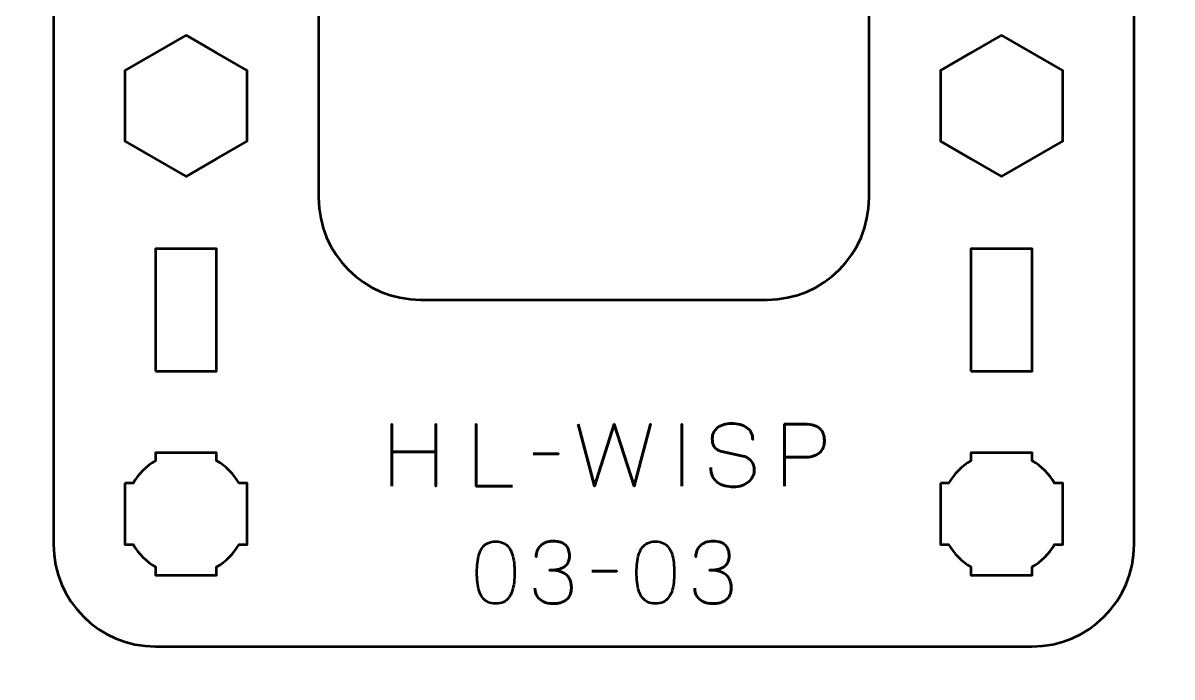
# Model space of a CAD drawing. Header units: centimetres. Extents: x -21 to 0, y -29.7 to 0.
# Drawn here: x -11.4 to -5.76, y -6.05 to -2.84 of the extents above; entities that cross this region are included whole.
import ezdxf

# ---------------------------------------------------------------- set-up
doc = ezdxf.new("R2010")
doc.units = ezdxf.units.CM
doc.header["$MEASUREMENT"] = 0
doc.layers.add('Layer 1', color=7, linetype='Continuous')

msp = doc.modelspace()

# ---------------------------------------------------------------- linework, layer by layer
at = {"layer": 'Layer 1', "lineweight": 53}
for points in [[(-10.75, -4.55), (-10.45, -4.55), (-10.45, -3.95), (-10.75, -3.95), (-10.75, -4.55)], [(-6.75, -4.55), (-6.45, -4.55), (-6.45, -3.95), (-6.75, -3.95), (-6.75, -4.55)]]:
    msp.add_lwpolyline(points, close=True, dxfattribs=at)
at = {"layer": 'Layer 1', "color": 1, "lineweight": 53}
msp.add_open_spline([(-21.00003, -29.19995), (-21.00003, -29.19995), (-21.00003, -8.29992), (-21.00003, -8.29992), (-21.00003, -8.29992), (-21.00003, -8.21709), (-20.93286, -8.14992), (-20.85003, -8.14992), (-20.85003, -8.14992), (-20.7672, -8.14992), (-20.70003, -8.08275), (-20.70003, -7.99992), (-20.70003, -7.99992), (-20.70003, -7.91709), (-20.7672, -7.84992), (-20.85003, -7.84992), (-20.85003, -7.84992), (-20.93286, -7.84992), (-21.00003, -7.78275), (-21.00003, -7.69992), (-21.00003, -7.69992), (-21.00003, -7.61709), (-20.93286, -7.54992), (-20.85003, -7.54992), (-20.85003, -7.54992), (-20.7672, -7.54992), (-20.70003, -7.48275), (-20.70003, -7.39992), (-20.70003, -7.39992), (-20.70003, -7.31709), (-20.7672, -7.24992), (-20.85003, -7.24992), (-20.85003, -7.24992), (-20.93286, -7.24992), (-21.00003, -7.18275), (-21.00003, -7.09992), (-21.00003, -7.09992), (-21.00003, -7.01709), (-20.93286, -6.94992), (-20.85003, -6.94992), (-20.85003, -6.94992), (-20.7672, -6.94992), (-20.70003, -6.88275), (-20.70003, -6.79992), (-20.70003, -6.79992), (-20.70003, -6.71709), (-20.7672, -6.64992), (-20.85003, -6.64992), (-20.85003, -6.64992), (-20.93286, -6.64992), (-21.00003, -6.58275), (-21.00003, -6.49992), (-21.00003, -6.49992), (-21.00003, -6.41709), (-20.93286, -6.34992), (-20.85003, -6.34992), (-20.85003, -6.34992), (-20.7672, -6.34992), (-20.70003, -6.28275), (-20.70003, -6.19992), (-20.70003, -6.19992), (-20.70003, -6.11709), (-20.7672, -6.04992), (-20.85003, -6.04992), (-20.85003, -6.04992), (-20.93286, -6.04992), (-21.00003, -5.98275), (-21.00003, -5.89992), (-21.00003, -5.89992), (-21.00003, -5.81709), (-20.93286, -5.74992), (-20.85003, -5.74992), (-20.85003, -5.74992), (-20.7672, -5.74992), (-20.70003, -5.68275), (-20.70003, -5.59992), (-20.70003, -5.59992), (-20.70003, -5.51709), (-20.7672, -5.44992), (-20.85003, -5.44992), (-20.85003, -5.44992), (-20.93286, -5.44992), (-21.00003, -5.38275), (-21.00003, -5.29992), (-21.00003, -5.29992), (-21.00003, -5.21709), (-20.93286, -5.14992), (-20.85003, -5.14992), (-20.85003, -5.14992), (-20.7672, -5.14992), (-20.70003, -5.08275), (-20.70003, -4.99992), (-20.70003, -4.99992), (-20.70003, -4.91709), (-20.7672, -4.84992), (-20.85003, -4.84992), (-20.85003, -4.84992), (-20.93286, -4.84992), (-21.00003, -4.78275), (-21.00003, -4.69992), (-21.00003, -4.69992), (-21.00003, -4.61709), (-20.93286, -4.54992), (-20.85003, -4.54992), (-20.85003, -4.54992), (-20.7672, -4.54992), (-20.70003, -4.48275), (-20.70003, -4.39992), (-20.70003, -4.39992), (-20.70003, -4.31709), (-20.7672, -4.24992), (-20.85003, -4.24992), (-20.85003, -4.24992), (-20.93286, -4.24992), (-21.00003, -4.18275), (-21.00003, -4.09992), (-21.00003, -4.09992), (-21.00003, -4.01709), (-20.93286, -3.94992), (-20.85003, -3.94992), (-20.85003, -3.94992), (-20.7672, -3.94992), (-20.70003, -3.88275), (-20.70003, -3.79992), (-20.70003, -3.79992), (-20.70003, -3.71709), (-20.7672, -3.64992), (-20.85003, -3.64992), (-20.85003, -3.64992), (-20.93286, -3.64992), (-21.00003, -3.58275), (-21.00003, -3.49992), (-21.00003, -3.49992), (-21.00003, -3.41709), (-20.93286, -3.34992), (-20.85003, -3.34992), (-20.85003, -3.34992), (-20.7672, -3.34992), (-20.70003, -3.28275), (-20.70003, -3.19992), (-20.70003, -3.19992), (-20.70003, -3.11709), (-20.7672, -3.04992), (-20.85003, -3.04992), (-20.85003, -3.04992), (-20.93286, -3.04992), (-21.00003, -2.98275), (-21.00003, -2.89992), (-21.00003, -2.89992), (-21.00003, -2.81709), (-20.93286, -2.74992), (-20.85003, -2.74992), (-20.85003, -2.74992), (-20.7672, -2.74992), (-20.70003, -2.68275), (-20.70003, -2.59992), (-20.70003, -2.59992), (-20.70003, -2.51709), (-20.7672, -2.44992), (-20.85003, -2.44992), (-20.85003, -2.44992), (-20.93286, -2.44992), (-21.00003, -2.38275), (-21.00003, -2.29992), (-21.00003, -2.29992), (-21.00003, -2.21709), (-20.93286, -2.14992), (-20.85003, -2.14992), (-20.85003, -2.14992), (-20.7672, -2.14992), (-20.70003, -2.08275), (-20.70003, -1.99992), (-20.70003, -1.99992), (-20.70003, -1.91709), (-20.7672, -1.84992), (-20.85003, -1.84992), (-20.85003, -1.84992), (-20.93286, -1.84992), (-21.00003, -1.78275), (-21.00003, -1.69992), (-21.00003, -1.69992), (-21.00003, -1.61709), (-20.93286, -1.54992), (-20.85003, -1.54992), (-20.85003, -1.54992), (-20.7672, -1.54992), (-20.70003, -1.48275), (-20.70003, -1.39992), (-20.70003, -1.39992), (-20.70003, -1.31709), (-20.7672, -1.24992), (-20.85003, -1.24992), (-20.85003, -1.24992), (-20.93286, -1.24992), (-21.00003, -1.18275), (-21.00003, -1.09992), (-21.00003, -1.09992), (-21.00003, -1.09992), (-21.00003, -0.49992), (-21.00003, -0.49992), (-21.00003, -0.49992), (-21.00003, -0.22295), (-20.77694, 0.00004), (-20.49994, 0.00004), (-20.49994, 0.00004), (-20.49994, 0.00004), (-0.50008, 0.00004), (-0.50008, 0.00004), (-0.50008, 0.00004), (-0.22294, 0.00004), (0.00002, -0.22295), (0.00002, -0.49992), (0.00002, -0.49992), (0.00002, -0.49992), (0.00002, -29.19995), (0.00002, -29.19995), (0.00002, -29.19995), (0.00002, -29.47695), (-0.22294, -29.70004), (-0.50008, -29.70004), (-0.50008, -29.70004), (-0.50008, -29.70004), (-20.49994, -29.70004), (-20.49994, -29.70004), (-20.49994, -29.70004), (-20.77694, -29.70004), (-21.00003, -29.47695), (-21.00003, -29.19995)], degree=3, knots=[0, 0, 0, 0, 0.0175439, 0.0175439, 0.0175439, 0.0175439, 0.0350877, 0.0350877, 0.0350877, 0.0350877, 0.0526316, 0.0526316, 0.0526316, 0.0526316, 0.0701754, 0.0701754, 0.0701754, 0.0701754, 0.0877193, 0.0877193, 0.0877193, 0.0877193, 0.1052632, 0.1052632, 0.1052632, 0.1052632, 0.122807, 0.122807, 0.122807, 0.122807, 0.1403509, 0.1403509, 0.1403509, 0.1403509, 0.1578947, 0.1578947, 0.1578947, 0.1578947, 0.1754386, 0.1754386, 0.1754386, 0.1754386, 0.1929825, 0.1929825, 0.1929825, 0.1929825, 0.2105263, 0.2105263, 0.2105263, 0.2105263, 0.2280702, 0.2280702, 0.2280702, 0.2280702, 0.245614, 0.245614, 0.245614, 0.245614, 0.2631579, 0.2631579, 0.2631579, 0.2631579, 0.2807018, 0.2807018, 0.2807018, 0.2807018, 0.2982456, 0.2982456, 0.2982456, 0.2982456, 0.3157895, 0.3157895, 0.3157895, 0.3157895, 0.3333333, 0.3333333, 0.3333333, 0.3333333, 0.3508772, 0.3508772, 0.3508772, 0.3508772, 0.3684211, 0.3684211, 0.3684211, 0.3684211, 0.3859649, 0.3859649, 0.3859649, 0.3859649, 0.4035088, 0.4035088, 0.4035088, 0.4035088, 0.4210526, 0.4210526, 0.4210526, 0.4210526, 0.4385965, 0.4385965, 0.4385965, 0.4385965, 0.4561404, 0.4561404, 0.4561404, 0.4561404, 0.4736842, 0.4736842, 0.4736842, 0.4736842, 0.4912281, 0.4912281, 0.4912281, 0.4912281, 0.5087719, 0.5087719, 0.5087719, 0.5087719, 0.5263158, 0.5263158, 0.5263158, 0.5263158, 0.5438596, 0.5438596, 0.5438596, 0.5438596, 0.5614035, 0.5614035, 0.5614035, 0.5614035, 0.5789474, 0.5789474, 0.5789474, 0.5789474, 0.5964912, 0.5964912, 0.5964912, 0.5964912, 0.6140351, 0.6140351, 0.6140351, 0.6140351, 0.6315789, 0.6315789, 0.6315789, 0.6315789, 0.6491228, 0.6491228, 0.6491228, 0.6491228, 0.6666667, 0.6666667, 0.6666667, 0.6666667, 0.6842105, 0.6842105, 0.6842105, 0.6842105, 0.7017544, 0.7017544, 0.7017544, 0.7017544, 0.7192982, 0.7192982, 0.7192982, 0.7192982, 0.7368421, 0.7368421, 0.7368421, 0.7368421, 0.754386, 0.754386, 0.754386, 0.754386, 0.7719298, 0.7719298, 0.7719298, 0.7719298, 0.7894737, 0.7894737, 0.7894737, 0.7894737, 0.8070175, 0.8070175, 0.8070175, 0.8070175, 0.8245614, 0.8245614, 0.8245614, 0.8245614, 0.8421053, 0.8421053, 0.8421053, 0.8421053, 0.8596491, 0.8596491, 0.8596491, 0.8596491, 0.877193, 0.877193, 0.877193, 0.877193, 0.8947368, 0.8947368, 0.8947368, 0.8947368, 0.9122807, 0.9122807, 0.9122807, 0.9122807, 0.9298246, 0.9298246, 0.9298246, 0.9298246, 0.9473684, 0.9473684, 0.9473684, 0.9473684, 0.9649123, 0.9649123, 0.9649123, 0.9649123, 0.9824561, 0.9824561, 0.9824561, 0.9824561, 1, 1, 1, 1], dxfattribs=at)
at = {"layer": 'Layer 1', "color": 3, "lineweight": 53}
msp.add_open_spline([(-11.25, -5.4), (-11.25, -5.4), (-11.25, -1.1), (-11.25, -1.1), (-11.25, -1.1), (-11.25, -0.82391), (-11.02609, -0.6), (-10.75, -0.6), (-10.75, -0.6), (-10.75, -0.6), (-6.45, -0.6), (-6.45, -0.6), (-6.45, -0.6), (-6.17391, -0.6), (-5.95, -0.82391), (-5.95, -1.1), (-5.95, -1.1), (-5.95, -1.1), (-5.95, -5.4), (-5.95, -5.4), (-5.95, -5.4), (-5.95, -5.67609), (-6.17391, -5.9), (-6.45, -5.9), (-6.45, -5.9), (-6.45, -5.9), (-10.75, -5.9), (-10.75, -5.9), (-10.75, -5.9), (-11.02609, -5.9), (-11.25, -5.67609), (-11.25, -5.4)], degree=3, knots=[0, 0, 0, 0, 0.125, 0.125, 0.125, 0.125, 0.25, 0.25, 0.25, 0.25, 0.375, 0.375, 0.375, 0.375, 0.5, 0.5, 0.5, 0.5, 0.625, 0.625, 0.625, 0.625, 0.75, 0.75, 0.75, 0.75, 0.875, 0.875, 0.875, 0.875, 1, 1, 1, 1], dxfattribs=at)
at = {"layer": 'Layer 1', "lineweight": 53}
for points, knots in [([(-9.95, -3.7), (-9.95, -3.7), (-9.95, -2.4), (-9.95, -2.4), (-9.95, -2.4), (-9.95, -2.12391), (-9.72609, -1.9), (-9.45, -1.9), (-9.45, -1.9), (-9.45, -1.9), (-7.75, -1.9), (-7.75, -1.9), (-7.75, -1.9), (-7.47391, -1.9), (-7.25, -2.12391), (-7.25, -2.4), (-7.25, -2.4), (-7.25, -2.4), (-7.25, -3.7), (-7.25, -3.7), (-7.25, -3.7), (-7.25, -3.97609), (-7.47391, -4.2), (-7.75, -4.2), (-7.75, -4.2), (-7.75, -4.2), (-9.45, -4.2), (-9.45, -4.2), (-9.45, -4.2), (-9.72609, -4.2), (-9.95, -3.97609), (-9.95, -3.7)], [0, 0, 0, 0, 0.125, 0.125, 0.125, 0.125, 0.25, 0.25, 0.25, 0.25, 0.375, 0.375, 0.375, 0.375, 0.5, 0.5, 0.5, 0.5, 0.625, 0.625, 0.625, 0.625, 0.75, 0.75, 0.75, 0.75, 0.875, 0.875, 0.875, 0.875, 1, 1, 1, 1]), ([(-10.6, -2.90359), (-10.6, -2.90359), (-10.45, -2.99019), (-10.45, -2.99019), (-10.45, -2.99019), (-10.45, -2.99019), (-10.3, -3.07679), (-10.3, -3.07679), (-10.3, -3.07679), (-10.3, -3.07679), (-10.3, -3.25), (-10.3, -3.25), (-10.3, -3.25), (-10.3, -3.25), (-10.3, -3.42321), (-10.3, -3.42321), (-10.3, -3.42321), (-10.3, -3.42321), (-10.45, -3.50981), (-10.45, -3.50981), (-10.45, -3.50981), (-10.45, -3.50981), (-10.6, -3.59641), (-10.6, -3.59641), (-10.6, -3.59641), (-10.6, -3.59641), (-10.75, -3.50981), (-10.75, -3.50981), (-10.75, -3.50981), (-10.75, -3.50981), (-10.9, -3.42321), (-10.9, -3.42321), (-10.9, -3.42321), (-10.9, -3.42321), (-10.9, -3.25), (-10.9, -3.25), (-10.9, -3.25), (-10.9, -3.25), (-10.9, -3.07679), (-10.9, -3.07679), (-10.9, -3.07679), (-10.9, -3.07679), (-10.75, -2.99019), (-10.75, -2.99019), (-10.75, -2.99019), (-10.75, -2.99019), (-10.6, -2.90359), (-10.6, -2.90359)], [0, 0, 0, 0, 0.0833333, 0.0833333, 0.0833333, 0.0833333, 0.1666667, 0.1666667, 0.1666667, 0.1666667, 0.25, 0.25, 0.25, 0.25, 0.3333333, 0.3333333, 0.3333333, 0.3333333, 0.4166667, 0.4166667, 0.4166667, 0.4166667, 0.5, 0.5, 0.5, 0.5, 0.5833333, 0.5833333, 0.5833333, 0.5833333, 0.6666667, 0.6666667, 0.6666667, 0.6666667, 0.75, 0.75, 0.75, 0.75, 0.8333333, 0.8333333, 0.8333333, 0.8333333, 0.9166667, 0.9166667, 0.9166667, 0.9166667, 1, 1, 1, 1]), ([(-6.6, -2.90359), (-6.6, -2.90359), (-6.45, -2.99019), (-6.45, -2.99019), (-6.45, -2.99019), (-6.45, -2.99019), (-6.3, -3.07679), (-6.3, -3.07679), (-6.3, -3.07679), (-6.3, -3.07679), (-6.3, -3.25), (-6.3, -3.25), (-6.3, -3.25), (-6.3, -3.25), (-6.3, -3.42321), (-6.3, -3.42321), (-6.3, -3.42321), (-6.3, -3.42321), (-6.45, -3.50981), (-6.45, -3.50981), (-6.45, -3.50981), (-6.45, -3.50981), (-6.6, -3.59641), (-6.6, -3.59641), (-6.6, -3.59641), (-6.6, -3.59641), (-6.75, -3.50981), (-6.75, -3.50981), (-6.75, -3.50981), (-6.75, -3.50981), (-6.9, -3.42321), (-6.9, -3.42321), (-6.9, -3.42321), (-6.9, -3.42321), (-6.9, -3.25), (-6.9, -3.25), (-6.9, -3.25), (-6.9, -3.25), (-6.9, -3.07679), (-6.9, -3.07679), (-6.9, -3.07679), (-6.9, -3.07679), (-6.75, -2.99019), (-6.75, -2.99019), (-6.75, -2.99019), (-6.75, -2.99019), (-6.6, -2.90359), (-6.6, -2.90359)], [0, 0, 0, 0, 0.0833333, 0.0833333, 0.0833333, 0.0833333, 0.1666667, 0.1666667, 0.1666667, 0.1666667, 0.25, 0.25, 0.25, 0.25, 0.3333333, 0.3333333, 0.3333333, 0.3333333, 0.4166667, 0.4166667, 0.4166667, 0.4166667, 0.5, 0.5, 0.5, 0.5, 0.5833333, 0.5833333, 0.5833333, 0.5833333, 0.6666667, 0.6666667, 0.6666667, 0.6666667, 0.75, 0.75, 0.75, 0.75, 0.8333333, 0.8333333, 0.8333333, 0.8333333, 0.9166667, 0.9166667, 0.9166667, 0.9166667, 1, 1, 1, 1]), ([(-10.9, -5.1), (-10.9, -5.1), (-10.85985, -5.1), (-10.85985, -5.1), (-10.85985, -5.1), (-10.8335, -5.05447), (-10.79553, -5.0165), (-10.75, -4.99015), (-10.75, -4.99015), (-10.75, -4.99015), (-10.75, -4.95), (-10.75, -4.95), (-10.75, -4.95), (-10.75, -4.95), (-10.6, -4.95), (-10.6, -4.95), (-10.6, -4.95), (-10.6, -4.95), (-10.45, -4.95), (-10.45, -4.95), (-10.45, -4.95), (-10.45, -4.95), (-10.45, -4.99015), (-10.45, -4.99015), (-10.45, -4.99015), (-10.40447, -5.0165), (-10.3665, -5.05447), (-10.34015, -5.1), (-10.34015, -5.1), (-10.34015, -5.1), (-10.3, -5.1), (-10.3, -5.1), (-10.3, -5.1), (-10.3, -5.1), (-10.3, -5.25), (-10.3, -5.25), (-10.3, -5.25), (-10.3, -5.25), (-10.3, -5.4), (-10.3, -5.4), (-10.3, -5.4), (-10.3, -5.4), (-10.34015, -5.4), (-10.34015, -5.4), (-10.34015, -5.4), (-10.3665, -5.44553), (-10.40447, -5.4835), (-10.45, -5.50985), (-10.45, -5.50985), (-10.45, -5.50985), (-10.45, -5.55), (-10.45, -5.55), (-10.45, -5.55), (-10.45, -5.55), (-10.6, -5.55), (-10.6, -5.55), (-10.6, -5.55), (-10.6, -5.55), (-10.75, -5.55), (-10.75, -5.55), (-10.75, -5.55), (-10.75, -5.55), (-10.75, -5.50985), (-10.75, -5.50985), (-10.75, -5.50985), (-10.79553, -5.4835), (-10.8335, -5.44553), (-10.85985, -5.4), (-10.85985, -5.4), (-10.85985, -5.4), (-10.9, -5.4), (-10.9, -5.4), (-10.9, -5.4), (-10.9, -5.4), (-10.9, -5.25), (-10.9, -5.25), (-10.9, -5.25), (-10.9, -5.25), (-10.9, -5.1), (-10.9, -5.1)], [0, 0, 0, 0, 0.05, 0.05, 0.05, 0.05, 0.1, 0.1, 0.1, 0.1, 0.15, 0.15, 0.15, 0.15, 0.2, 0.2, 0.2, 0.2, 0.25, 0.25, 0.25, 0.25, 0.3, 0.3, 0.3, 0.3, 0.35, 0.35, 0.35, 0.35, 0.4, 0.4, 0.4, 0.4, 0.45, 0.45, 0.45, 0.45, 0.5, 0.5, 0.5, 0.5, 0.55, 0.55, 0.55, 0.55, 0.6, 0.6, 0.6, 0.6, 0.65, 0.65, 0.65, 0.65, 0.7, 0.7, 0.7, 0.7, 0.75, 0.75, 0.75, 0.75, 0.8, 0.8, 0.8, 0.8, 0.85, 0.85, 0.85, 0.85, 0.9, 0.9, 0.9, 0.9, 0.95, 0.95, 0.95, 0.95, 1, 1, 1, 1]), ([(-6.9, -5.1), (-6.9, -5.1), (-6.85985, -5.1), (-6.85985, -5.1), (-6.85985, -5.1), (-6.8335, -5.05447), (-6.79553, -5.0165), (-6.75, -4.99015), (-6.75, -4.99015), (-6.75, -4.99015), (-6.75, -4.95), (-6.75, -4.95), (-6.75, -4.95), (-6.75, -4.95), (-6.6, -4.95), (-6.6, -4.95), (-6.6, -4.95), (-6.6, -4.95), (-6.45, -4.95), (-6.45, -4.95), (-6.45, -4.95), (-6.45, -4.95), (-6.45, -4.99015), (-6.45, -4.99015), (-6.45, -4.99015), (-6.40447, -5.0165), (-6.3665, -5.05447), (-6.34015, -5.1), (-6.34015, -5.1), (-6.34015, -5.1), (-6.3, -5.1), (-6.3, -5.1), (-6.3, -5.1), (-6.3, -5.1), (-6.3, -5.25), (-6.3, -5.25), (-6.3, -5.25), (-6.3, -5.25), (-6.3, -5.4), (-6.3, -5.4), (-6.3, -5.4), (-6.3, -5.4), (-6.34015, -5.4), (-6.34015, -5.4), (-6.34015, -5.4), (-6.3665, -5.44553), (-6.40447, -5.4835), (-6.45, -5.50985), (-6.45, -5.50985), (-6.45, -5.50985), (-6.45, -5.55), (-6.45, -5.55), (-6.45, -5.55), (-6.45, -5.55), (-6.6, -5.55), (-6.6, -5.55), (-6.6, -5.55), (-6.6, -5.55), (-6.75, -5.55), (-6.75, -5.55), (-6.75, -5.55), (-6.75, -5.55), (-6.75, -5.50985), (-6.75, -5.50985), (-6.75, -5.50985), (-6.79553, -5.4835), (-6.8335, -5.44553), (-6.85985, -5.4), (-6.85985, -5.4), (-6.85985, -5.4), (-6.9, -5.4), (-6.9, -5.4), (-6.9, -5.4), (-6.9, -5.4), (-6.9, -5.25), (-6.9, -5.25), (-6.9, -5.25), (-6.9, -5.25), (-6.9, -5.1), (-6.9, -5.1)], [0, 0, 0, 0, 0.05, 0.05, 0.05, 0.05, 0.1, 0.1, 0.1, 0.1, 0.15, 0.15, 0.15, 0.15, 0.2, 0.2, 0.2, 0.2, 0.25, 0.25, 0.25, 0.25, 0.3, 0.3, 0.3, 0.3, 0.35, 0.35, 0.35, 0.35, 0.4, 0.4, 0.4, 0.4, 0.45, 0.45, 0.45, 0.45, 0.5, 0.5, 0.5, 0.5, 0.55, 0.55, 0.55, 0.55, 0.6, 0.6, 0.6, 0.6, 0.65, 0.65, 0.65, 0.65, 0.7, 0.7, 0.7, 0.7, 0.75, 0.75, 0.75, 0.75, 0.8, 0.8, 0.8, 0.8, 0.85, 0.85, 0.85, 0.85, 0.9, 0.9, 0.9, 0.9, 0.95, 0.95, 0.95, 0.95, 1, 1, 1, 1])]:
    msp.add_open_spline(points, degree=3, knots=knots, dxfattribs=at)
at = {"layer": 'Layer 1', "color": 5, "lineweight": 53}
for points, knots in [([(-9.59038, -5.11494), (-9.59038, -5.11494), (-9.59038, -4.94603), (-9.59038, -4.94603), (-9.59038, -4.94603), (-9.59038, -4.94603), (-9.37491, -4.94603), (-9.37491, -4.94603), (-9.37491, -4.94603), (-9.37491, -4.94603), (-9.37491, -5.11494), (-9.37491, -5.11494), (-9.37491, -5.11494), (-9.37491, -5.11494), (-9.37491, -4.81014), (-9.37491, -4.81014), (-9.37491, -4.81014), (-9.37491, -4.81014), (-9.37491, -4.94603), (-9.37491, -4.94603), (-9.37491, -4.94603), (-9.37491, -4.94603), (-9.59038, -4.94603), (-9.59038, -4.94603), (-9.59038, -4.94603), (-9.59038, -4.94603), (-9.59038, -4.81014), (-9.59038, -4.81014), (-9.59038, -4.81014), (-9.59038, -4.81014), (-9.59038, -5.11494), (-9.59038, -5.11494)], [0, 0, 0, 0, 0.125, 0.125, 0.125, 0.125, 0.25, 0.25, 0.25, 0.25, 0.375, 0.375, 0.375, 0.375, 0.5, 0.5, 0.5, 0.5, 0.625, 0.625, 0.625, 0.625, 0.75, 0.75, 0.75, 0.75, 0.875, 0.875, 0.875, 0.875, 1, 1, 1, 1]), ([(-8.99899, -5.11494), (-8.99899, -5.11494), (-9.17721, -5.11494), (-9.17721, -5.11494), (-9.17721, -5.11494), (-9.17721, -5.11494), (-9.17721, -4.80972), (-9.17721, -4.80972), (-9.17721, -4.80972), (-9.17721, -4.80972), (-9.17721, -5.11494), (-9.17721, -5.11494), (-9.17721, -5.11494), (-9.17721, -5.11494), (-8.99899, -5.11494), (-8.99899, -5.11494)], [0, 0, 0, 0, 0.25, 0.25, 0.25, 0.25, 0.5, 0.5, 0.5, 0.5, 0.75, 0.75, 0.75, 0.75, 1, 1, 1, 1]), ([(-8.67684, -4.80972), (-8.67684, -4.80972), (-8.59641, -5.11494), (-8.59641, -5.11494), (-8.59641, -5.11494), (-8.59641, -5.11494), (-8.49947, -4.80972), (-8.49947, -4.80972), (-8.49947, -4.80972), (-8.49947, -4.80972), (-8.40252, -5.11494), (-8.40252, -5.11494), (-8.40252, -5.11494), (-8.40252, -5.11494), (-8.32209, -4.80972), (-8.32209, -4.80972), (-8.32209, -4.80972), (-8.32209, -4.80972), (-8.40252, -5.11494), (-8.40252, -5.11494), (-8.40252, -5.11494), (-8.40252, -5.11494), (-8.49947, -4.80972), (-8.49947, -4.80972), (-8.49947, -4.80972), (-8.49947, -4.80972), (-8.59641, -5.11494), (-8.59641, -5.11494), (-8.59641, -5.11494), (-8.59641, -5.11494), (-8.67684, -4.80972), (-8.67684, -4.80972)], [0, 0, 0, 0, 0.125, 0.125, 0.125, 0.125, 0.25, 0.25, 0.25, 0.25, 0.375, 0.375, 0.375, 0.375, 0.5, 0.5, 0.5, 0.5, 0.625, 0.625, 0.625, 0.625, 0.75, 0.75, 0.75, 0.75, 0.875, 0.875, 0.875, 0.875, 1, 1, 1, 1]), ([(-8.16757, -5.11494), (-8.16757, -5.11494), (-8.16757, -4.80972), (-8.16757, -4.80972), (-8.16757, -4.80972), (-8.16757, -4.80972), (-8.16757, -5.11494), (-8.16757, -5.11494)], [0, 0, 0, 0, 0.5, 0.5, 0.5, 0.5, 1, 1, 1, 1]), ([(-8.0266, -5.02265), (-8.02646, -5.03952), (-8.0235, -5.05398), (-8.01757, -5.06605), (-8.01757, -5.06605), (-8.01171, -5.07804), (-8.00353, -5.08785), (-7.99323, -5.09547), (-7.99323, -5.09547), (-7.98286, -5.10302), (-7.97093, -5.10859), (-7.95746, -5.11219), (-7.95746, -5.11219), (-7.94405, -5.11572), (-7.92966, -5.11748), (-7.91442, -5.11748), (-7.91442, -5.11748), (-7.89904, -5.11741), (-7.88521, -5.11515), (-7.87286, -5.11085), (-7.87286, -5.11085), (-7.86058, -5.10654), (-7.85007, -5.10076), (-7.84125, -5.09349), (-7.84125, -5.09349), (-7.8325, -5.08622), (-7.82573, -5.07811), (-7.82093, -5.06908), (-7.82093, -5.06908), (-7.81613, -5.06005), (-7.81359, -5.05081), (-7.81324, -5.04128), (-7.81324, -5.04128), (-7.81282, -5.02879), (-7.81465, -5.01736), (-7.81867, -5.00706), (-7.81867, -5.00706), (-7.8227, -4.99676), (-7.82891, -4.98815), (-7.8373, -4.9811), (-7.8373, -4.9811), (-7.84563, -4.97404), (-7.85614, -4.9691), (-7.8687, -4.96635), (-7.8687, -4.96635), (-7.8687, -4.96635), (-7.97241, -4.94391), (-7.97241, -4.94391), (-7.97241, -4.94391), (-7.98215, -4.94187), (-7.99055, -4.93841), (-7.99746, -4.93361), (-7.99746, -4.93361), (-8.00438, -4.92875), (-8.00974, -4.92204), (-8.01341, -4.91343), (-8.01341, -4.91343), (-8.01708, -4.9049), (-8.01898, -4.89403), (-8.01898, -4.88084), (-8.01898, -4.88084), (-8.01898, -4.87082), (-8.01693, -4.86137), (-8.01277, -4.85248), (-8.01277, -4.85248), (-8.00868, -4.84359), (-8.00261, -4.83575), (-7.99464, -4.82884), (-7.99464, -4.82884), (-7.98667, -4.822), (-7.97679, -4.81663), (-7.96508, -4.81275), (-7.96508, -4.81275), (-7.95329, -4.8088), (-7.93982, -4.80683), (-7.92458, -4.80676), (-7.92458, -4.80676), (-7.90927, -4.80676), (-7.89523, -4.80852), (-7.88239, -4.81205), (-7.88239, -4.81205), (-7.86962, -4.81558), (-7.85854, -4.82066), (-7.84923, -4.82743), (-7.84923, -4.82743), (-7.83991, -4.8342), (-7.83272, -4.84253), (-7.82778, -4.85226), (-7.82778, -4.85226), (-7.82284, -4.86207), (-7.82051, -4.87329), (-7.82086, -4.88592), (-7.82086, -4.88592), (-7.82051, -4.87329), (-7.82284, -4.86207), (-7.82778, -4.85226), (-7.82778, -4.85226), (-7.83272, -4.84253), (-7.83991, -4.8342), (-7.84923, -4.82743), (-7.84923, -4.82743), (-7.85854, -4.82066), (-7.86962, -4.81558), (-7.88239, -4.81205), (-7.88239, -4.81205), (-7.89523, -4.80852), (-7.90927, -4.80676), (-7.92458, -4.80676), (-7.92458, -4.80676), (-7.93982, -4.80683), (-7.95329, -4.8088), (-7.96508, -4.81275), (-7.96508, -4.81275), (-7.97679, -4.81663), (-7.98667, -4.822), (-7.99464, -4.82884), (-7.99464, -4.82884), (-8.00261, -4.83575), (-8.00868, -4.84359), (-8.01277, -4.85248), (-8.01277, -4.85248), (-8.01693, -4.86137), (-8.01898, -4.87082), (-8.01898, -4.88084), (-8.01898, -4.88084), (-8.01898, -4.89403), (-8.01715, -4.9049), (-8.01362, -4.91336), (-8.01362, -4.91336), (-8.01002, -4.9219), (-8.00473, -4.92853), (-7.99781, -4.9334), (-7.99781, -4.9334), (-7.9909, -4.9382), (-7.98243, -4.94173), (-7.97241, -4.94391), (-7.97241, -4.94391), (-7.97241, -4.94391), (-7.8687, -4.96635), (-7.8687, -4.96635), (-7.8687, -4.96635), (-7.85586, -4.9691), (-7.84527, -4.97404), (-7.83695, -4.9811), (-7.83695, -4.9811), (-7.82855, -4.98815), (-7.82241, -4.99676), (-7.81846, -5.00706), (-7.81846, -5.00706), (-7.81458, -5.01736), (-7.81282, -5.02879), (-7.81324, -5.04128), (-7.81324, -5.04128), (-7.81359, -5.05081), (-7.81613, -5.06005), (-7.82093, -5.06908), (-7.82093, -5.06908), (-7.82573, -5.07811), (-7.8325, -5.08622), (-7.84125, -5.09349), (-7.84125, -5.09349), (-7.85007, -5.10076), (-7.86058, -5.10654), (-7.87286, -5.11085), (-7.87286, -5.11085), (-7.88521, -5.11515), (-7.89904, -5.11741), (-7.91442, -5.11748), (-7.91442, -5.11748), (-7.92966, -5.11748), (-7.94405, -5.11572), (-7.95746, -5.11219), (-7.95746, -5.11219), (-7.97093, -5.10859), (-7.98286, -5.10302), (-7.99323, -5.09547), (-7.99323, -5.09547), (-8.00353, -5.08785), (-8.01171, -5.07804), (-8.01757, -5.06605), (-8.01757, -5.06605), (-8.0235, -5.05398), (-8.02646, -5.03952), (-8.0266, -5.02265)], [0, 0, 0, 0, 0.0217391, 0.0217391, 0.0217391, 0.0217391, 0.0434783, 0.0434783, 0.0434783, 0.0434783, 0.0652174, 0.0652174, 0.0652174, 0.0652174, 0.0869565, 0.0869565, 0.0869565, 0.0869565, 0.1086957, 0.1086957, 0.1086957, 0.1086957, 0.1304348, 0.1304348, 0.1304348, 0.1304348, 0.1521739, 0.1521739, 0.1521739, 0.1521739, 0.173913, 0.173913, 0.173913, 0.173913, 0.1956522, 0.1956522, 0.1956522, 0.1956522, 0.2173913, 0.2173913, 0.2173913, 0.2173913, 0.2391304, 0.2391304, 0.2391304, 0.2391304, 0.2608696, 0.2608696, 0.2608696, 0.2608696, 0.2826087, 0.2826087, 0.2826087, 0.2826087, 0.3043478, 0.3043478, 0.3043478, 0.3043478, 0.326087, 0.326087, 0.326087, 0.326087, 0.3478261, 0.3478261, 0.3478261, 0.3478261, 0.3695652, 0.3695652, 0.3695652, 0.3695652, 0.3913043, 0.3913043, 0.3913043, 0.3913043, 0.4130435, 0.4130435, 0.4130435, 0.4130435, 0.4347826, 0.4347826, 0.4347826, 0.4347826, 0.4565217, 0.4565217, 0.4565217, 0.4565217, 0.4782609, 0.4782609, 0.4782609, 0.4782609, 0.5, 0.5, 0.5, 0.5, 0.5217391, 0.5217391, 0.5217391, 0.5217391, 0.5434783, 0.5434783, 0.5434783, 0.5434783, 0.5652174, 0.5652174, 0.5652174, 0.5652174, 0.5869565, 0.5869565, 0.5869565, 0.5869565, 0.6086957, 0.6086957, 0.6086957, 0.6086957, 0.6304348, 0.6304348, 0.6304348, 0.6304348, 0.6521739, 0.6521739, 0.6521739, 0.6521739, 0.673913, 0.673913, 0.673913, 0.673913, 0.6956522, 0.6956522, 0.6956522, 0.6956522, 0.7173913, 0.7173913, 0.7173913, 0.7173913, 0.7391304, 0.7391304, 0.7391304, 0.7391304, 0.7608696, 0.7608696, 0.7608696, 0.7608696, 0.7826087, 0.7826087, 0.7826087, 0.7826087, 0.8043478, 0.8043478, 0.8043478, 0.8043478, 0.826087, 0.826087, 0.826087, 0.826087, 0.8478261, 0.8478261, 0.8478261, 0.8478261, 0.8695652, 0.8695652, 0.8695652, 0.8695652, 0.8913043, 0.8913043, 0.8913043, 0.8913043, 0.9130435, 0.9130435, 0.9130435, 0.9130435, 0.9347826, 0.9347826, 0.9347826, 0.9347826, 0.9565217, 0.9565217, 0.9565217, 0.9565217, 0.9782609, 0.9782609, 0.9782609, 0.9782609, 1, 1, 1, 1]), ([(-7.66465, -5.11494), (-7.66465, -5.11494), (-7.66465, -4.80972), (-7.66465, -4.80972), (-7.66465, -4.80972), (-7.66465, -4.80972), (-7.56728, -4.80972), (-7.56728, -4.80972), (-7.56728, -4.80972), (-7.54781, -4.80979), (-7.5318, -4.81198), (-7.51917, -4.81621), (-7.51917, -4.81621), (-7.50661, -4.82037), (-7.49673, -4.82616), (-7.4896, -4.8335), (-7.4896, -4.8335), (-7.48248, -4.84076), (-7.4774, -4.84909), (-7.47429, -4.85847), (-7.47429, -4.85847), (-7.47126, -4.86786), (-7.4695, -4.87766), (-7.46907, -4.88804), (-7.46907, -4.88804), (-7.46858, -4.89841), (-7.46978, -4.90857), (-7.4726, -4.91844), (-7.4726, -4.91844), (-7.47549, -4.92832), (-7.48036, -4.93728), (-7.48735, -4.94533), (-7.48735, -4.94533), (-7.49426, -4.95337), (-7.50364, -4.95979), (-7.51543, -4.96452), (-7.51543, -4.96452), (-7.52721, -4.96931), (-7.54181, -4.97171), (-7.55924, -4.97185), (-7.55924, -4.97185), (-7.55924, -4.97185), (-7.66465, -4.97185), (-7.66465, -4.97185), (-7.66465, -4.97185), (-7.66465, -4.97185), (-7.55924, -4.97185), (-7.55924, -4.97185), (-7.55924, -4.97185), (-7.54217, -4.97171), (-7.5277, -4.96931), (-7.51599, -4.96452), (-7.51599, -4.96452), (-7.50421, -4.95979), (-7.49482, -4.95337), (-7.48777, -4.94533), (-7.48777, -4.94533), (-7.48078, -4.93728), (-7.47577, -4.92832), (-7.47281, -4.91844), (-7.47281, -4.91844), (-7.46985, -4.90857), (-7.46858, -4.89841), (-7.46907, -4.88804), (-7.46907, -4.88804), (-7.4695, -4.87766), (-7.47126, -4.86786), (-7.47443, -4.85847), (-7.47443, -4.85847), (-7.47754, -4.84909), (-7.48276, -4.84076), (-7.48989, -4.8335), (-7.48989, -4.8335), (-7.49708, -4.82616), (-7.50696, -4.82037), (-7.51952, -4.81621), (-7.51952, -4.81621), (-7.53215, -4.81198), (-7.54802, -4.80979), (-7.56728, -4.80972), (-7.56728, -4.80972), (-7.56728, -4.80972), (-7.66465, -4.80972), (-7.66465, -4.80972), (-7.66465, -4.80972), (-7.66465, -4.80972), (-7.66465, -5.11494), (-7.66465, -5.11494)], [0, 0, 0, 0, 0.0454545, 0.0454545, 0.0454545, 0.0454545, 0.0909091, 0.0909091, 0.0909091, 0.0909091, 0.1363636, 0.1363636, 0.1363636, 0.1363636, 0.1818182, 0.1818182, 0.1818182, 0.1818182, 0.2272727, 0.2272727, 0.2272727, 0.2272727, 0.2727273, 0.2727273, 0.2727273, 0.2727273, 0.3181818, 0.3181818, 0.3181818, 0.3181818, 0.3636364, 0.3636364, 0.3636364, 0.3636364, 0.4090909, 0.4090909, 0.4090909, 0.4090909, 0.4545455, 0.4545455, 0.4545455, 0.4545455, 0.5, 0.5, 0.5, 0.5, 0.5454545, 0.5454545, 0.5454545, 0.5454545, 0.5909091, 0.5909091, 0.5909091, 0.5909091, 0.6363636, 0.6363636, 0.6363636, 0.6363636, 0.6818182, 0.6818182, 0.6818182, 0.6818182, 0.7272727, 0.7272727, 0.7272727, 0.7272727, 0.7727273, 0.7727273, 0.7727273, 0.7727273, 0.8181818, 0.8181818, 0.8181818, 0.8181818, 0.8636364, 0.8636364, 0.8636364, 0.8636364, 0.9090909, 0.9090909, 0.9090909, 0.9090909, 0.9545455, 0.9545455, 0.9545455, 0.9545455, 1, 1, 1, 1]), ([(-8.89697, -4.95534), (-8.89697, -4.95534), (-8.77378, -4.95534), (-8.77378, -4.95534), (-8.77378, -4.95534), (-8.77378, -4.95534), (-8.89697, -4.95534), (-8.89697, -4.95534)], [0, 0, 0, 0, 0.5, 0.5, 0.5, 0.5, 1, 1, 1, 1]), ([(-9.08132, -5.69025), (-9.06651, -5.69018), (-9.05374, -5.68757), (-9.04308, -5.68249), (-9.04308, -5.68249), (-9.0325, -5.67741), (-9.02368, -5.67014), (-9.01663, -5.6609), (-9.01663, -5.6609), (-9.00964, -5.65159), (-9.00414, -5.64058), (-9.00005, -5.62788), (-9.00005, -5.62788), (-8.99602, -5.61518), (-8.99313, -5.60128), (-8.99151, -5.58604), (-8.99151, -5.58604), (-8.98981, -5.5708), (-8.98897, -5.55478), (-8.98904, -5.53785), (-8.98904, -5.53785), (-8.98897, -5.52099), (-8.98981, -5.50497), (-8.99151, -5.4898), (-8.99151, -5.4898), (-8.99313, -5.47463), (-8.99602, -5.46066), (-9.00005, -5.44796), (-9.00005, -5.44796), (-9.00414, -5.43533), (-9.00964, -5.42433), (-9.01663, -5.41494), (-9.01663, -5.41494), (-9.02368, -5.40563), (-9.0325, -5.39836), (-9.04308, -5.39328), (-9.04308, -5.39328), (-9.05374, -5.38813), (-9.06651, -5.38552), (-9.08132, -5.38545), (-9.08132, -5.38545), (-9.09614, -5.38552), (-9.10891, -5.38813), (-9.11957, -5.39328), (-9.11957, -5.39328), (-9.13015, -5.39836), (-9.13897, -5.40563), (-9.14602, -5.41494), (-9.14602, -5.41494), (-9.15301, -5.42433), (-9.15851, -5.43533), (-9.1626, -5.44796), (-9.1626, -5.44796), (-9.16663, -5.46066), (-9.16952, -5.47463), (-9.17114, -5.4898), (-9.17114, -5.4898), (-9.17283, -5.50497), (-9.17368, -5.52099), (-9.17361, -5.53785), (-9.17361, -5.53785), (-9.17368, -5.55478), (-9.17283, -5.5708), (-9.17114, -5.58604), (-9.17114, -5.58604), (-9.16952, -5.60128), (-9.16663, -5.61518), (-9.1626, -5.62788), (-9.1626, -5.62788), (-9.15851, -5.64058), (-9.15301, -5.65159), (-9.14602, -5.6609), (-9.14602, -5.6609), (-9.13897, -5.67014), (-9.13015, -5.67741), (-9.11957, -5.68249), (-9.11957, -5.68249), (-9.10891, -5.68757), (-9.09614, -5.69018), (-9.08132, -5.69025)], [0, 0, 0, 0, 0.05, 0.05, 0.05, 0.05, 0.1, 0.1, 0.1, 0.1, 0.15, 0.15, 0.15, 0.15, 0.2, 0.2, 0.2, 0.2, 0.25, 0.25, 0.25, 0.25, 0.3, 0.3, 0.3, 0.3, 0.35, 0.35, 0.35, 0.35, 0.4, 0.4, 0.4, 0.4, 0.45, 0.45, 0.45, 0.45, 0.5, 0.5, 0.5, 0.5, 0.55, 0.55, 0.55, 0.55, 0.6, 0.6, 0.6, 0.6, 0.65, 0.65, 0.65, 0.65, 0.7, 0.7, 0.7, 0.7, 0.75, 0.75, 0.75, 0.75, 0.8, 0.8, 0.8, 0.8, 0.85, 0.85, 0.85, 0.85, 0.9, 0.9, 0.9, 0.9, 0.95, 0.95, 0.95, 0.95, 1, 1, 1, 1]), ([(-9.08132, -5.69025), (-9.06651, -5.69018), (-9.05374, -5.68757), (-9.04308, -5.68249), (-9.04308, -5.68249), (-9.0325, -5.67741), (-9.02368, -5.67014), (-9.01663, -5.6609), (-9.01663, -5.6609), (-9.00964, -5.65159), (-9.00414, -5.64058), (-9.00005, -5.62788), (-9.00005, -5.62788), (-8.99602, -5.61518), (-8.99313, -5.60128), (-8.99151, -5.58604), (-8.99151, -5.58604), (-8.98981, -5.5708), (-8.98897, -5.55478), (-8.98904, -5.53785), (-8.98904, -5.53785), (-8.98897, -5.52099), (-8.98981, -5.50497), (-8.99151, -5.4898), (-8.99151, -5.4898), (-8.99313, -5.47463), (-8.99602, -5.46066), (-9.00005, -5.44796), (-9.00005, -5.44796), (-9.00414, -5.43533), (-9.00964, -5.42433), (-9.01663, -5.41494), (-9.01663, -5.41494), (-9.02368, -5.40563), (-9.0325, -5.39836), (-9.04308, -5.39328), (-9.04308, -5.39328), (-9.05374, -5.38813), (-9.06651, -5.38552), (-9.08132, -5.38545), (-9.08132, -5.38545), (-9.09614, -5.38552), (-9.10891, -5.38813), (-9.11957, -5.39328), (-9.11957, -5.39328), (-9.13015, -5.39836), (-9.13897, -5.40563), (-9.14602, -5.41494), (-9.14602, -5.41494), (-9.15301, -5.42433), (-9.15851, -5.43533), (-9.1626, -5.44796), (-9.1626, -5.44796), (-9.16663, -5.46066), (-9.16952, -5.47463), (-9.17114, -5.4898), (-9.17114, -5.4898), (-9.17283, -5.50497), (-9.17368, -5.52099), (-9.17361, -5.53785), (-9.17361, -5.53785), (-9.17368, -5.55478), (-9.17283, -5.5708), (-9.17114, -5.58604), (-9.17114, -5.58604), (-9.16952, -5.60128), (-9.16663, -5.61518), (-9.1626, -5.62788), (-9.1626, -5.62788), (-9.15851, -5.64058), (-9.15301, -5.65159), (-9.14602, -5.6609), (-9.14602, -5.6609), (-9.13897, -5.67014), (-9.13015, -5.67741), (-9.11957, -5.68249), (-9.11957, -5.68249), (-9.10891, -5.68757), (-9.09614, -5.69018), (-9.08132, -5.69025)], [0, 0, 0, 0, 0.05, 0.05, 0.05, 0.05, 0.1, 0.1, 0.1, 0.1, 0.15, 0.15, 0.15, 0.15, 0.2, 0.2, 0.2, 0.2, 0.25, 0.25, 0.25, 0.25, 0.3, 0.3, 0.3, 0.3, 0.35, 0.35, 0.35, 0.35, 0.4, 0.4, 0.4, 0.4, 0.45, 0.45, 0.45, 0.45, 0.5, 0.5, 0.5, 0.5, 0.55, 0.55, 0.55, 0.55, 0.6, 0.6, 0.6, 0.6, 0.65, 0.65, 0.65, 0.65, 0.7, 0.7, 0.7, 0.7, 0.75, 0.75, 0.75, 0.75, 0.8, 0.8, 0.8, 0.8, 0.85, 0.85, 0.85, 0.85, 0.9, 0.9, 0.9, 0.9, 0.95, 0.95, 0.95, 0.95, 1, 1, 1, 1]), ([(-8.88871, -5.61363), (-8.88864, -5.62887), (-8.88511, -5.64213), (-8.87813, -5.65363), (-8.87813, -5.65363), (-8.87114, -5.66506), (-8.86119, -5.67402), (-8.84821, -5.68044), (-8.84821, -5.68044), (-8.83523, -5.68686), (-8.81964, -5.69011), (-8.8015, -5.69025), (-8.8015, -5.69025), (-8.78789, -5.69025), (-8.77554, -5.68884), (-8.76432, -5.68588), (-8.76432, -5.68588), (-8.75317, -5.68291), (-8.74358, -5.67833), (-8.73546, -5.67205), (-8.73546, -5.67205), (-8.72735, -5.66577), (-8.72114, -5.65765), (-8.7167, -5.64778), (-8.7167, -5.64778), (-8.71232, -5.63783), (-8.71014, -5.6259), (-8.71007, -5.61193), (-8.71007, -5.61193), (-8.70999, -5.59331), (-8.7138, -5.57757), (-8.72135, -5.5648), (-8.72135, -5.5648), (-8.7289, -5.55203), (-8.74062, -5.54244), (-8.75635, -5.53588), (-8.75635, -5.53588), (-8.77208, -5.52931), (-8.79226, -5.526), (-8.81674, -5.526), (-8.81674, -5.526), (-8.79847, -5.52607), (-8.78316, -5.52438), (-8.77067, -5.52092), (-8.77067, -5.52092), (-8.75825, -5.51746), (-8.74831, -5.51259), (-8.74083, -5.50624), (-8.74083, -5.50624), (-8.73335, -5.49996), (-8.72792, -5.49248), (-8.72467, -5.48388), (-8.72467, -5.48388), (-8.72135, -5.47534), (-8.71973, -5.46596), (-8.7198, -5.45573), (-8.7198, -5.45573), (-8.71973, -5.44549), (-8.72114, -5.43604), (-8.72396, -5.42729), (-8.72396, -5.42729), (-8.72672, -5.41854), (-8.73123, -5.41085), (-8.73737, -5.40429), (-8.73737, -5.40429), (-8.74351, -5.39773), (-8.75162, -5.39258), (-8.76157, -5.38891), (-8.76157, -5.38891), (-8.77159, -5.38524), (-8.7838, -5.38341), (-8.79812, -5.38334), (-8.79812, -5.38334), (-8.81237, -5.38341), (-8.82486, -5.38552), (-8.83544, -5.38962), (-8.83544, -5.38962), (-8.8461, -5.39371), (-8.85484, -5.39928), (-8.8619, -5.40641), (-8.8619, -5.40641), (-8.86888, -5.41353), (-8.87411, -5.42165), (-8.87756, -5.43082), (-8.87756, -5.43082), (-8.88109, -5.43999), (-8.88278, -5.44973), (-8.88278, -5.45996), (-8.88278, -5.45996), (-8.88278, -5.44973), (-8.88109, -5.43999), (-8.87756, -5.43082), (-8.87756, -5.43082), (-8.87411, -5.42165), (-8.86888, -5.41353), (-8.8619, -5.40641), (-8.8619, -5.40641), (-8.85484, -5.39928), (-8.8461, -5.39371), (-8.83544, -5.38962), (-8.83544, -5.38962), (-8.82486, -5.38552), (-8.81237, -5.38341), (-8.79812, -5.38334), (-8.79812, -5.38334), (-8.7838, -5.38341), (-8.77159, -5.38524), (-8.76157, -5.38891), (-8.76157, -5.38891), (-8.75162, -5.39258), (-8.74351, -5.39773), (-8.73737, -5.40429), (-8.73737, -5.40429), (-8.73123, -5.41085), (-8.72672, -5.41854), (-8.72396, -5.42729), (-8.72396, -5.42729), (-8.72114, -5.43604), (-8.71973, -5.44549), (-8.7198, -5.45573), (-8.7198, -5.45573), (-8.71973, -5.46596), (-8.72135, -5.47534), (-8.72467, -5.48388), (-8.72467, -5.48388), (-8.72792, -5.49248), (-8.73335, -5.49996), (-8.74083, -5.50624), (-8.74083, -5.50624), (-8.74831, -5.51259), (-8.75825, -5.51746), (-8.77067, -5.52092), (-8.77067, -5.52092), (-8.78316, -5.52438), (-8.79847, -5.52607), (-8.81674, -5.526), (-8.81674, -5.526), (-8.79226, -5.526), (-8.77208, -5.52931), (-8.75635, -5.53588), (-8.75635, -5.53588), (-8.74062, -5.54244), (-8.7289, -5.55203), (-8.72135, -5.5648), (-8.72135, -5.5648), (-8.7138, -5.57757), (-8.70999, -5.59331), (-8.71007, -5.61193), (-8.71007, -5.61193), (-8.71014, -5.6259), (-8.71232, -5.63783), (-8.7167, -5.64778), (-8.7167, -5.64778), (-8.72114, -5.65765), (-8.72735, -5.66577), (-8.73546, -5.67205), (-8.73546, -5.67205), (-8.74358, -5.67833), (-8.75317, -5.68291), (-8.76432, -5.68588), (-8.76432, -5.68588), (-8.77554, -5.68884), (-8.78789, -5.69025), (-8.8015, -5.69025), (-8.8015, -5.69025), (-8.81964, -5.69011), (-8.83523, -5.68686), (-8.84821, -5.68044), (-8.84821, -5.68044), (-8.86119, -5.67402), (-8.87114, -5.66506), (-8.87813, -5.65363), (-8.87813, -5.65363), (-8.88511, -5.64213), (-8.88864, -5.62887), (-8.88871, -5.61363)], [0, 0, 0, 0, 0.0227273, 0.0227273, 0.0227273, 0.0227273, 0.0454545, 0.0454545, 0.0454545, 0.0454545, 0.0681818, 0.0681818, 0.0681818, 0.0681818, 0.0909091, 0.0909091, 0.0909091, 0.0909091, 0.1136364, 0.1136364, 0.1136364, 0.1136364, 0.1363636, 0.1363636, 0.1363636, 0.1363636, 0.1590909, 0.1590909, 0.1590909, 0.1590909, 0.1818182, 0.1818182, 0.1818182, 0.1818182, 0.2045455, 0.2045455, 0.2045455, 0.2045455, 0.2272727, 0.2272727, 0.2272727, 0.2272727, 0.25, 0.25, 0.25, 0.25, 0.2727273, 0.2727273, 0.2727273, 0.2727273, 0.2954545, 0.2954545, 0.2954545, 0.2954545, 0.3181818, 0.3181818, 0.3181818, 0.3181818, 0.3409091, 0.3409091, 0.3409091, 0.3409091, 0.3636364, 0.3636364, 0.3636364, 0.3636364, 0.3863636, 0.3863636, 0.3863636, 0.3863636, 0.4090909, 0.4090909, 0.4090909, 0.4090909, 0.4318182, 0.4318182, 0.4318182, 0.4318182, 0.4545455, 0.4545455, 0.4545455, 0.4545455, 0.4772727, 0.4772727, 0.4772727, 0.4772727, 0.5, 0.5, 0.5, 0.5, 0.5227273, 0.5227273, 0.5227273, 0.5227273, 0.5454545, 0.5454545, 0.5454545, 0.5454545, 0.5681818, 0.5681818, 0.5681818, 0.5681818, 0.5909091, 0.5909091, 0.5909091, 0.5909091, 0.6136364, 0.6136364, 0.6136364, 0.6136364, 0.6363636, 0.6363636, 0.6363636, 0.6363636, 0.6590909, 0.6590909, 0.6590909, 0.6590909, 0.6818182, 0.6818182, 0.6818182, 0.6818182, 0.7045455, 0.7045455, 0.7045455, 0.7045455, 0.7272727, 0.7272727, 0.7272727, 0.7272727, 0.75, 0.75, 0.75, 0.75, 0.7727273, 0.7727273, 0.7727273, 0.7727273, 0.7954545, 0.7954545, 0.7954545, 0.7954545, 0.8181818, 0.8181818, 0.8181818, 0.8181818, 0.8409091, 0.8409091, 0.8409091, 0.8409091, 0.8636364, 0.8636364, 0.8636364, 0.8636364, 0.8863636, 0.8863636, 0.8863636, 0.8863636, 0.9090909, 0.9090909, 0.9090909, 0.9090909, 0.9318182, 0.9318182, 0.9318182, 0.9318182, 0.9545455, 0.9545455, 0.9545455, 0.9545455, 0.9772727, 0.9772727, 0.9772727, 0.9772727, 1, 1, 1, 1]), ([(-8.29774, -5.69025), (-8.28293, -5.69018), (-8.27016, -5.68757), (-8.2595, -5.68249), (-8.2595, -5.68249), (-8.24892, -5.67741), (-8.2401, -5.67014), (-8.23305, -5.6609), (-8.23305, -5.6609), (-8.22606, -5.65159), (-8.22056, -5.64058), (-8.21647, -5.62788), (-8.21647, -5.62788), (-8.21244, -5.61518), (-8.20955, -5.60128), (-8.20793, -5.58604), (-8.20793, -5.58604), (-8.20623, -5.5708), (-8.20539, -5.55478), (-8.20546, -5.53785), (-8.20546, -5.53785), (-8.20539, -5.52099), (-8.20623, -5.50497), (-8.20793, -5.4898), (-8.20793, -5.4898), (-8.20955, -5.47463), (-8.21244, -5.46066), (-8.21647, -5.44796), (-8.21647, -5.44796), (-8.22056, -5.43533), (-8.22606, -5.42433), (-8.23305, -5.41494), (-8.23305, -5.41494), (-8.2401, -5.40563), (-8.24892, -5.39836), (-8.2595, -5.39328), (-8.2595, -5.39328), (-8.27016, -5.38813), (-8.28293, -5.38552), (-8.29774, -5.38545), (-8.29774, -5.38545), (-8.31256, -5.38552), (-8.32533, -5.38813), (-8.33599, -5.39328), (-8.33599, -5.39328), (-8.34657, -5.39836), (-8.35539, -5.40563), (-8.36244, -5.41494), (-8.36244, -5.41494), (-8.36943, -5.42433), (-8.37493, -5.43533), (-8.37902, -5.44796), (-8.37902, -5.44796), (-8.38305, -5.46066), (-8.38594, -5.47463), (-8.38756, -5.4898), (-8.38756, -5.4898), (-8.38925, -5.50497), (-8.3901, -5.52099), (-8.39003, -5.53785), (-8.39003, -5.53785), (-8.3901, -5.55478), (-8.38925, -5.5708), (-8.38756, -5.58604), (-8.38756, -5.58604), (-8.38594, -5.60128), (-8.38305, -5.61518), (-8.37902, -5.62788), (-8.37902, -5.62788), (-8.37493, -5.64058), (-8.36943, -5.65159), (-8.36244, -5.6609), (-8.36244, -5.6609), (-8.35539, -5.67014), (-8.34657, -5.67741), (-8.33599, -5.68249), (-8.33599, -5.68249), (-8.32533, -5.68757), (-8.31256, -5.69018), (-8.29774, -5.69025)], [0, 0, 0, 0, 0.05, 0.05, 0.05, 0.05, 0.1, 0.1, 0.1, 0.1, 0.15, 0.15, 0.15, 0.15, 0.2, 0.2, 0.2, 0.2, 0.25, 0.25, 0.25, 0.25, 0.3, 0.3, 0.3, 0.3, 0.35, 0.35, 0.35, 0.35, 0.4, 0.4, 0.4, 0.4, 0.45, 0.45, 0.45, 0.45, 0.5, 0.5, 0.5, 0.5, 0.55, 0.55, 0.55, 0.55, 0.6, 0.6, 0.6, 0.6, 0.65, 0.65, 0.65, 0.65, 0.7, 0.7, 0.7, 0.7, 0.75, 0.75, 0.75, 0.75, 0.8, 0.8, 0.8, 0.8, 0.85, 0.85, 0.85, 0.85, 0.9, 0.9, 0.9, 0.9, 0.95, 0.95, 0.95, 0.95, 1, 1, 1, 1]), ([(-8.29774, -5.69025), (-8.28293, -5.69018), (-8.27016, -5.68757), (-8.2595, -5.68249), (-8.2595, -5.68249), (-8.24892, -5.67741), (-8.2401, -5.67014), (-8.23305, -5.6609), (-8.23305, -5.6609), (-8.22606, -5.65159), (-8.22056, -5.64058), (-8.21647, -5.62788), (-8.21647, -5.62788), (-8.21244, -5.61518), (-8.20955, -5.60128), (-8.20793, -5.58604), (-8.20793, -5.58604), (-8.20623, -5.5708), (-8.20539, -5.55478), (-8.20546, -5.53785), (-8.20546, -5.53785), (-8.20539, -5.52099), (-8.20623, -5.50497), (-8.20793, -5.4898), (-8.20793, -5.4898), (-8.20955, -5.47463), (-8.21244, -5.46066), (-8.21647, -5.44796), (-8.21647, -5.44796), (-8.22056, -5.43533), (-8.22606, -5.42433), (-8.23305, -5.41494), (-8.23305, -5.41494), (-8.2401, -5.40563), (-8.24892, -5.39836), (-8.2595, -5.39328), (-8.2595, -5.39328), (-8.27016, -5.38813), (-8.28293, -5.38552), (-8.29774, -5.38545), (-8.29774, -5.38545), (-8.31256, -5.38552), (-8.32533, -5.38813), (-8.33599, -5.39328), (-8.33599, -5.39328), (-8.34657, -5.39836), (-8.35539, -5.40563), (-8.36244, -5.41494), (-8.36244, -5.41494), (-8.36943, -5.42433), (-8.37493, -5.43533), (-8.37902, -5.44796), (-8.37902, -5.44796), (-8.38305, -5.46066), (-8.38594, -5.47463), (-8.38756, -5.4898), (-8.38756, -5.4898), (-8.38925, -5.50497), (-8.3901, -5.52099), (-8.39003, -5.53785), (-8.39003, -5.53785), (-8.3901, -5.55478), (-8.38925, -5.5708), (-8.38756, -5.58604), (-8.38756, -5.58604), (-8.38594, -5.60128), (-8.38305, -5.61518), (-8.37902, -5.62788), (-8.37902, -5.62788), (-8.37493, -5.64058), (-8.36943, -5.65159), (-8.36244, -5.6609), (-8.36244, -5.6609), (-8.35539, -5.67014), (-8.34657, -5.67741), (-8.33599, -5.68249), (-8.33599, -5.68249), (-8.32533, -5.68757), (-8.31256, -5.69018), (-8.29774, -5.69025)], [0, 0, 0, 0, 0.05, 0.05, 0.05, 0.05, 0.1, 0.1, 0.1, 0.1, 0.15, 0.15, 0.15, 0.15, 0.2, 0.2, 0.2, 0.2, 0.25, 0.25, 0.25, 0.25, 0.3, 0.3, 0.3, 0.3, 0.35, 0.35, 0.35, 0.35, 0.4, 0.4, 0.4, 0.4, 0.45, 0.45, 0.45, 0.45, 0.5, 0.5, 0.5, 0.5, 0.55, 0.55, 0.55, 0.55, 0.6, 0.6, 0.6, 0.6, 0.65, 0.65, 0.65, 0.65, 0.7, 0.7, 0.7, 0.7, 0.75, 0.75, 0.75, 0.75, 0.8, 0.8, 0.8, 0.8, 0.85, 0.85, 0.85, 0.85, 0.9, 0.9, 0.9, 0.9, 0.95, 0.95, 0.95, 0.95, 1, 1, 1, 1]), ([(-8.10513, -5.61363), (-8.10506, -5.62887), (-8.10153, -5.64213), (-8.09455, -5.65363), (-8.09455, -5.65363), (-8.08756, -5.66506), (-8.07761, -5.67402), (-8.06463, -5.68044), (-8.06463, -5.68044), (-8.05165, -5.68686), (-8.03606, -5.69011), (-8.01792, -5.69025), (-8.01792, -5.69025), (-8.00431, -5.69025), (-7.99196, -5.68884), (-7.98074, -5.68588), (-7.98074, -5.68588), (-7.96959, -5.68291), (-7.96, -5.67833), (-7.95188, -5.67205), (-7.95188, -5.67205), (-7.94377, -5.66577), (-7.93756, -5.65765), (-7.93312, -5.64778), (-7.93312, -5.64778), (-7.92874, -5.63783), (-7.92656, -5.6259), (-7.92649, -5.61193), (-7.92649, -5.61193), (-7.92641, -5.59331), (-7.93022, -5.57757), (-7.93777, -5.5648), (-7.93777, -5.5648), (-7.94532, -5.55203), (-7.95704, -5.54244), (-7.97277, -5.53588), (-7.97277, -5.53588), (-7.9885, -5.52931), (-8.00868, -5.526), (-8.03316, -5.526), (-8.03316, -5.526), (-8.01489, -5.52607), (-7.99958, -5.52438), (-7.98709, -5.52092), (-7.98709, -5.52092), (-7.97467, -5.51746), (-7.96473, -5.51259), (-7.95725, -5.50624), (-7.95725, -5.50624), (-7.94977, -5.49996), (-7.94434, -5.49248), (-7.94109, -5.48388), (-7.94109, -5.48388), (-7.93777, -5.47534), (-7.93615, -5.46596), (-7.93622, -5.45573), (-7.93622, -5.45573), (-7.93615, -5.44549), (-7.93756, -5.43604), (-7.94038, -5.42729), (-7.94038, -5.42729), (-7.94314, -5.41854), (-7.94765, -5.41085), (-7.95379, -5.40429), (-7.95379, -5.40429), (-7.95993, -5.39773), (-7.96804, -5.39258), (-7.97799, -5.38891), (-7.97799, -5.38891), (-7.98801, -5.38524), (-8.00022, -5.38341), (-8.01454, -5.38334), (-8.01454, -5.38334), (-8.02879, -5.38341), (-8.04128, -5.38552), (-8.05186, -5.38962), (-8.05186, -5.38962), (-8.06252, -5.39371), (-8.07126, -5.39928), (-8.07832, -5.40641), (-8.07832, -5.40641), (-8.0853, -5.41353), (-8.09053, -5.42165), (-8.09398, -5.43082), (-8.09398, -5.43082), (-8.09751, -5.43999), (-8.0992, -5.44973), (-8.0992, -5.45996), (-8.0992, -5.45996), (-8.0992, -5.44973), (-8.09751, -5.43999), (-8.09398, -5.43082), (-8.09398, -5.43082), (-8.09053, -5.42165), (-8.0853, -5.41353), (-8.07832, -5.40641), (-8.07832, -5.40641), (-8.07126, -5.39928), (-8.06252, -5.39371), (-8.05186, -5.38962), (-8.05186, -5.38962), (-8.04128, -5.38552), (-8.02879, -5.38341), (-8.01454, -5.38334), (-8.01454, -5.38334), (-8.00022, -5.38341), (-7.98801, -5.38524), (-7.97799, -5.38891), (-7.97799, -5.38891), (-7.96804, -5.39258), (-7.95993, -5.39773), (-7.95379, -5.40429), (-7.95379, -5.40429), (-7.94765, -5.41085), (-7.94314, -5.41854), (-7.94038, -5.42729), (-7.94038, -5.42729), (-7.93756, -5.43604), (-7.93615, -5.44549), (-7.93622, -5.45573), (-7.93622, -5.45573), (-7.93615, -5.46596), (-7.93777, -5.47534), (-7.94109, -5.48388), (-7.94109, -5.48388), (-7.94434, -5.49248), (-7.94977, -5.49996), (-7.95725, -5.50624), (-7.95725, -5.50624), (-7.96473, -5.51259), (-7.97467, -5.51746), (-7.98709, -5.52092), (-7.98709, -5.52092), (-7.99958, -5.52438), (-8.01489, -5.52607), (-8.03316, -5.526), (-8.03316, -5.526), (-8.00868, -5.526), (-7.9885, -5.52931), (-7.97277, -5.53588), (-7.97277, -5.53588), (-7.95704, -5.54244), (-7.94532, -5.55203), (-7.93777, -5.5648), (-7.93777, -5.5648), (-7.93022, -5.57757), (-7.92641, -5.59331), (-7.92649, -5.61193), (-7.92649, -5.61193), (-7.92656, -5.6259), (-7.92874, -5.63783), (-7.93312, -5.64778), (-7.93312, -5.64778), (-7.93756, -5.65765), (-7.94377, -5.66577), (-7.95188, -5.67205), (-7.95188, -5.67205), (-7.96, -5.67833), (-7.96959, -5.68291), (-7.98074, -5.68588), (-7.98074, -5.68588), (-7.99196, -5.68884), (-8.00431, -5.69025), (-8.01792, -5.69025), (-8.01792, -5.69025), (-8.03606, -5.69011), (-8.05165, -5.68686), (-8.06463, -5.68044), (-8.06463, -5.68044), (-8.07761, -5.67402), (-8.08756, -5.66506), (-8.09455, -5.65363), (-8.09455, -5.65363), (-8.10153, -5.64213), (-8.10506, -5.62887), (-8.10513, -5.61363)], [0, 0, 0, 0, 0.0227273, 0.0227273, 0.0227273, 0.0227273, 0.0454545, 0.0454545, 0.0454545, 0.0454545, 0.0681818, 0.0681818, 0.0681818, 0.0681818, 0.0909091, 0.0909091, 0.0909091, 0.0909091, 0.1136364, 0.1136364, 0.1136364, 0.1136364, 0.1363636, 0.1363636, 0.1363636, 0.1363636, 0.1590909, 0.1590909, 0.1590909, 0.1590909, 0.1818182, 0.1818182, 0.1818182, 0.1818182, 0.2045455, 0.2045455, 0.2045455, 0.2045455, 0.2272727, 0.2272727, 0.2272727, 0.2272727, 0.25, 0.25, 0.25, 0.25, 0.2727273, 0.2727273, 0.2727273, 0.2727273, 0.2954545, 0.2954545, 0.2954545, 0.2954545, 0.3181818, 0.3181818, 0.3181818, 0.3181818, 0.3409091, 0.3409091, 0.3409091, 0.3409091, 0.3636364, 0.3636364, 0.3636364, 0.3636364, 0.3863636, 0.3863636, 0.3863636, 0.3863636, 0.4090909, 0.4090909, 0.4090909, 0.4090909, 0.4318182, 0.4318182, 0.4318182, 0.4318182, 0.4545455, 0.4545455, 0.4545455, 0.4545455, 0.4772727, 0.4772727, 0.4772727, 0.4772727, 0.5, 0.5, 0.5, 0.5, 0.5227273, 0.5227273, 0.5227273, 0.5227273, 0.5454545, 0.5454545, 0.5454545, 0.5454545, 0.5681818, 0.5681818, 0.5681818, 0.5681818, 0.5909091, 0.5909091, 0.5909091, 0.5909091, 0.6136364, 0.6136364, 0.6136364, 0.6136364, 0.6363636, 0.6363636, 0.6363636, 0.6363636, 0.6590909, 0.6590909, 0.6590909, 0.6590909, 0.6818182, 0.6818182, 0.6818182, 0.6818182, 0.7045455, 0.7045455, 0.7045455, 0.7045455, 0.7272727, 0.7272727, 0.7272727, 0.7272727, 0.75, 0.75, 0.75, 0.75, 0.7727273, 0.7727273, 0.7727273, 0.7727273, 0.7954545, 0.7954545, 0.7954545, 0.7954545, 0.8181818, 0.8181818, 0.8181818, 0.8181818, 0.8409091, 0.8409091, 0.8409091, 0.8409091, 0.8636364, 0.8636364, 0.8636364, 0.8636364, 0.8863636, 0.8863636, 0.8863636, 0.8863636, 0.9090909, 0.9090909, 0.9090909, 0.9090909, 0.9318182, 0.9318182, 0.9318182, 0.9318182, 0.9545455, 0.9545455, 0.9545455, 0.9545455, 0.9772727, 0.9772727, 0.9772727, 0.9772727, 1, 1, 1, 1]), ([(-8.61016, -5.53065), (-8.61016, -5.53065), (-8.48697, -5.53065), (-8.48697, -5.53065), (-8.48697, -5.53065), (-8.48697, -5.53065), (-8.61016, -5.53065), (-8.61016, -5.53065)], [0, 0, 0, 0, 0.5, 0.5, 0.5, 0.5, 1, 1, 1, 1])]:
    msp.add_open_spline(points, degree=3, knots=knots, dxfattribs=at)

doc.saveas('drawing.dxf')
